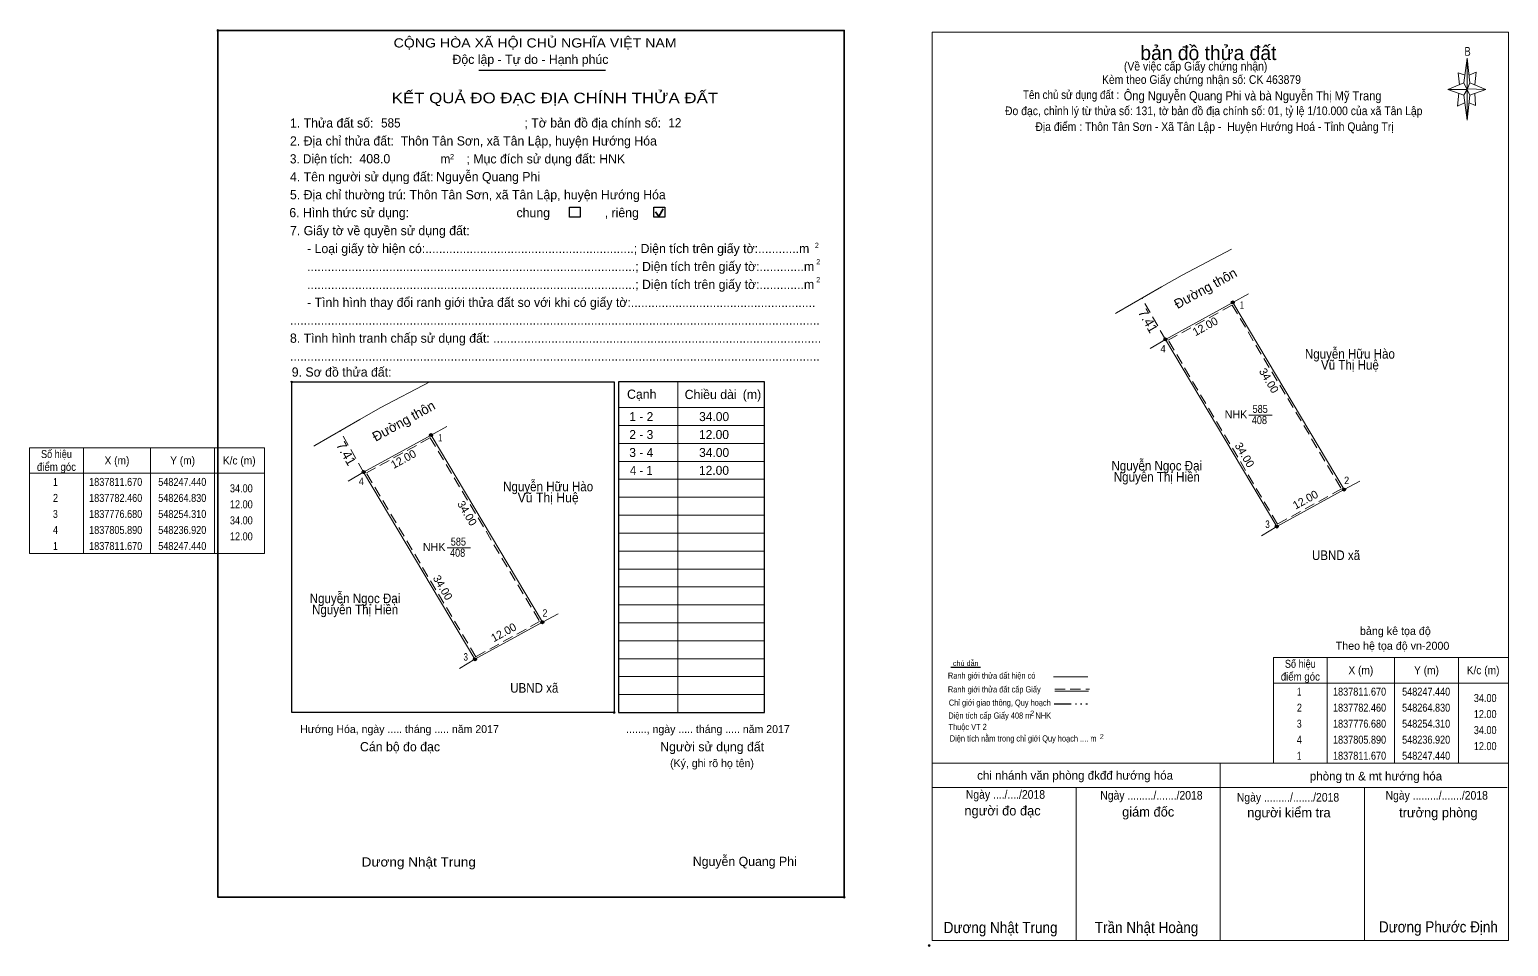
# Model space of a CAD drawing. Header units: metres. Extents: x 548185 to 548856, y 1837732 to 1837878.
# Drawn here: x 548184.7 to 548415.7, y 1837731.9 to 1837875 of the extents above; entities that cross this region are included whole.
import ezdxf
from ezdxf.enums import TextEntityAlignment as Align

# ---------------------------------------------------------------- set-up
doc = ezdxf.new("R2010")
doc.units = ezdxf.units.M
doc.header["$LTSCALE"] = 0.54
doc.header["$PDMODE"] = 32
doc.header["$PDSIZE"] = 0.27
doc.linetypes.add('DASH_DOUBLE_DOT', pattern=[9.2, 5, -1.2, 0.3, -1.2, 0.3, -1.2])
doc.linetypes.add('MEDIUM_DASHED', pattern=[4.5, 3, -1.5])
for name, color, linetype, lineweight in [('1', 7, 'Continuous', 13), ('10', 7, 'Continuous', 13), ('11', 7, 'Continuous', 25), ('2', 7, 'Continuous', 35), ('27', 7, 'Continuous', 13), ('4', 7, 'Continuous', 13), ('50', 7, 'Continuous', 25), ('63', 7, 'Continuous', 13), ('8', 7, 'Continuous', 13)]:
    doc.layers.add(name, color=color, linetype=linetype, lineweight=lineweight)
for name, color, linetype in [('36', 7, 'Continuous'), ('48', 7, 'Continuous'), ('52', 7, 'Continuous'), ('6', 7, 'Continuous'), ('9', 7, 'Continuous')]:
    doc.layers.add(name, color=color, linetype=linetype)

msp = doc.modelspace()

# ---------------------------------------------------------------- hatches: boundary and pattern name
at = {"layer": '11'}
for points in [[(548247.6733, 1837811.67, 1), (548247.2067, 1837811.67, 1)], [(548237.1533, 1837805.89, 1), (548236.6867, 1837805.89, 1)], [(548265.0633, 1837782.46, 1), (548264.5967, 1837782.46, 1)], [(548254.5433, 1837776.68, 1), (548254.0767, 1837776.68, 1)], [(548254.5433, 1837776.68, 1), (548254.0767, 1837776.68, 1)]]:
    msp.add_hatch(color=256, dxfattribs=at).paths.add_polyline_path(points)
at = {"layer": '8'}
for points in [[(548372.9033, 1837832.38, 1), (548372.4367, 1837832.38, 1)], [(548362.3833, 1837826.6, 1), (548361.9167, 1837826.6, 1)], [(548390.2933, 1837803.17, 1), (548389.8267, 1837803.17, 1)], [(548379.7733, 1837797.39, 1), (548379.3067, 1837797.39, 1)], [(548379.7733, 1837797.39, 1), (548379.3067, 1837797.39, 1)]]:
    msp.add_hatch(color=256, dxfattribs=at).paths.add_polyline_path(points)

# ---------------------------------------------------------------- linework, layer by layer
at = {"layer": '1', "lineweight": 25}
for p, q in [((548254.89, 1837868.63), (548274.67, 1837868.63)), ((548299.51, 1837819.99), (548276.72, 1837819.99)), ((548276.72, 1837819.99), (548276.72, 1837814.11)), ((548299.51, 1837768.38), (548299.51, 1837819.99)), ((548276.72, 1837814.11), (548276.72, 1837770.49)), ((548276.72, 1837770.49), (548276.72, 1837768.38))]:
    msp.add_line(p, q, dxfattribs=at)
at = {"layer": '1', "lineweight": 35}
for p, q in [((548282.48, 1837846.52), (548283.04, 1837845.8)), ((548283.04, 1837845.8), (548283.72, 1837847.01))]:
    msp.add_line(p, q, dxfattribs=at)
at = {"layer": '1'}
for p, q in [((548285.98, 1837819.99), (548285.98, 1837768.38)), ((548276.72, 1837815.96), (548292.38, 1837815.96)), ((548292.38, 1837815.96), (548299.51, 1837815.96)), ((548276.72, 1837813.16), (548279.88, 1837813.16)), ((548279.88, 1837813.16), (548292.38, 1837813.16)), ((548292.38, 1837813.16), (548299.51, 1837813.16)), ((548276.72, 1837810.36), (548279.88, 1837810.36)), ((548279.88, 1837810.36), (548292.38, 1837810.36)), ((548292.38, 1837810.36), (548299.51, 1837810.36)), ((548276.72, 1837807.56), (548279.88, 1837807.56)), ((548279.88, 1837807.56), (548292.38, 1837807.56)), ((548292.38, 1837807.56), (548299.51, 1837807.56)), ((548276.72, 1837804.77), (548279.88, 1837804.77)), ((548279.88, 1837804.77), (548292.38, 1837804.77)), ((548292.38, 1837804.77), (548299.51, 1837804.77)), ((548276.72, 1837801.97), (548279.88, 1837801.97)), ((548279.88, 1837801.97), (548292.38, 1837801.97)), ((548292.38, 1837801.97), (548299.51, 1837801.97)), ((548276.72, 1837799.17), (548279.88, 1837799.17)), ((548279.88, 1837799.17), (548292.38, 1837799.17)), ((548292.38, 1837799.17), (548299.51, 1837799.17)), ((548276.72, 1837796.37), (548279.88, 1837796.37)), ((548279.88, 1837796.37), (548292.38, 1837796.37)), ((548292.38, 1837796.37), (548299.51, 1837796.37)), ((548276.72, 1837793.57), (548279.88, 1837793.57)), ((548279.88, 1837793.57), (548292.38, 1837793.57)), ((548292.38, 1837793.57), (548299.51, 1837793.57)), ((548276.72, 1837790.77), (548279.88, 1837790.77)), ((548279.88, 1837790.77), (548292.38, 1837790.77)), ((548292.38, 1837790.77), (548299.51, 1837790.77)), ((548276.72, 1837787.97), (548279.88, 1837787.97)), ((548279.88, 1837787.97), (548292.38, 1837787.97)), ((548292.38, 1837787.97), (548299.51, 1837787.97)), ((548276.72, 1837785.17), (548279.88, 1837785.17)), ((548279.88, 1837785.17), (548292.38, 1837785.17)), ((548292.38, 1837785.17), (548299.51, 1837785.17)), ((548276.72, 1837782.37), (548279.88, 1837782.37)), ((548279.88, 1837782.37), (548292.38, 1837782.37)), ((548292.38, 1837782.37), (548299.51, 1837782.37)), ((548276.72, 1837779.57), (548279.88, 1837779.57)), ((548279.88, 1837779.57), (548292.38, 1837779.57)), ((548292.38, 1837779.57), (548299.51, 1837779.57)), ((548276.72, 1837776.77), (548279.88, 1837776.77)), ((548279.88, 1837776.77), (548292.38, 1837776.77)), ((548292.38, 1837776.77), (548299.51, 1837776.77)), ((548276.72, 1837773.97), (548279.88, 1837773.97)), ((548279.88, 1837773.97), (548292.38, 1837773.97)), ((548292.38, 1837773.97), (548299.51, 1837773.97)), ((548276.72, 1837771.17), (548279.88, 1837771.17)), ((548279.88, 1837771.17), (548292.38, 1837771.17)), ((548292.38, 1837771.17), (548299.51, 1837771.17))]:
    msp.add_line(p, q, dxfattribs=at)
at = {"layer": '1', "lineweight": 25}
msp.add_lwpolyline([(548276.06, 1837770.49), (548276.06, 1837768.38), (548225.69, 1837768.38), (548225.69, 1837819.97), (548276.06, 1837819.97), (548276.06, 1837814.11)], close=True, dxfattribs=at)
at = {"layer": '1'}
msp.add_lwpolyline([(548247.44, 1837811.67), (548264.83, 1837782.46), (548254.31, 1837776.68), (548236.92, 1837805.89)], close=True, dxfattribs=at)
at = {"layer": '1', "lineweight": 25}
msp.add_lwpolyline([(548276.72, 1837768.38), (548299.51, 1837768.38), (548299.51, 1837768.88)], dxfattribs=at)
at = {"layer": '1'}
for p in [(548214.16, 1837874.84), (548225.69, 1837819.97), (548276.06, 1837768.38), (548311.98, 1837739.54)]:
    msp.add_point(p, dxfattribs=at)
at = {"layer": '10'}
for p, q in [((548247.26, 1837819.97), (548239.51, 1837815.95)), ((548239.51, 1837815.95), (548236.33, 1837814.11)), ((548236.33, 1837814.11), (548229.27, 1837810.03)), ((548229.27, 1837810.03), (548229.12, 1837809.94))]:
    msp.add_line(p, q, dxfattribs=at)
at = {"layer": '10', "linetype": 'MEDIUM_DASHED'}
msp.add_line((548236.92, 1837805.89), (548233.26, 1837812.33), dxfattribs=at)
at = {"layer": '10'}
msp.add_lwpolyline([(548254.31, 1837776.68), (548236.92, 1837805.89), (548247.44, 1837811.67), (548264.83, 1837782.46)], close=True, dxfattribs=at)
at = {"layer": '10', "linetype": 'MEDIUM_DASHED'}
msp.add_lwpolyline([(548254.42, 1837777.08), (548237.34, 1837805.78), (548247.33, 1837811.27), (548264.41, 1837782.57)], close=True, dxfattribs=at)
at = {"layer": '11'}
for centre in [(548247.44, 1837811.67), (548236.92, 1837805.89), (548264.83, 1837782.46), (548254.31, 1837776.68), (548254.31, 1837776.68)]:
    msp.add_circle(centre, 0.2333, dxfattribs=at)
at = {"layer": '2'}
msp.add_lwpolyline([(548214.16, 1837874.84), (548311.98, 1837874.84), (548311.98, 1837739.54), (548214.16, 1837739.54)], close=True, dxfattribs=at)
at = {"layer": '27'}
for p, q in [((548247.44, 1837811.67), (548249.91, 1837812.99)), ((548236.92, 1837805.89), (548234.51, 1837804.47)), ((548264.83, 1837782.46), (548267.3, 1837783.78)), ((548254.31, 1837776.68), (548251.9, 1837775.26))]:
    msp.add_line(p, q, dxfattribs=at)
at = {"layer": '4'}
for p, q in [((548408.77, 1837866.64), (548409.27, 1837870.54)), ((548409.67, 1837866.64), (548412.17, 1837865.64)), ((548408.77, 1837864.74), (548406.27, 1837865.64)), ((548409.67, 1837864.74), (548409.27, 1837860.84)), ((548410.47, 1837865.04), (548410.57, 1837863.14)), ((548410.57, 1837863.14), (548409.57, 1837863.54)), ((548344.65, 1837773.93), (548350.03, 1837773.93)), ((548344.85, 1837771.69), (548350.12, 1837771.69)), ((548325.72, 1837760.47), (548415.72, 1837760.47)), ((548325.72, 1837760.47), (548415.72, 1837760.47)), ((548325.72, 1837760.47), (548415.72, 1837760.47)), ((548370.72, 1837732.77), (548370.72, 1837760.47)), ((548325.72, 1837756.67), (548415.52, 1837756.67)), ((548348.22, 1837732.77), (548348.22, 1837756.67)), ((548393.22, 1837732.77), (548393.22, 1837756.67)), ((548415.72, 1837732.77), (548325.72, 1837732.77))]:
    msp.add_line(p, q, dxfattribs=at)
at = {"layer": '4', "lineweight": 25}
msp.add_line((548333.27, 1837775.42), (548328.65, 1837775.42), dxfattribs=at)
at = {"layer": '4', "linetype": 'MEDIUM_DASHED'}
msp.add_line((548344.85, 1837772.01), (548350.29, 1837772.01), dxfattribs=at)
at = {"layer": '4', "linetype": 'DASH_DOUBLE_DOT', "lineweight": 25}
msp.add_line((548344.75, 1837769.72), (548349.99, 1837769.72), dxfattribs=at)
at = {"layer": '4'}
for points in [[(548325.72, 1837874.57), (548415.72, 1837874.57), (548415.72, 1837732.77), (548325.72, 1837732.77)], [(548409.27, 1837870.54), (548409.67, 1837866.64), (548409.27, 1837865.64)], [(548409.27, 1837865.64), (548406.27, 1837865.64), (548408.77, 1837866.64), (548409.67, 1837864.74), (548412.17, 1837865.64), (548409.27, 1837865.74)], [(548409.27, 1837865.64), (548409.27, 1837860.84), (548408.77, 1837864.74)]]:
    msp.add_lwpolyline(points, close=True, dxfattribs=at)
for points in [[(548409.27, 1837865.64), (548408.77, 1837866.64), (548406.27, 1837865.64)], [(548408.97, 1837867.84), (548407.87, 1837868.24), (548408.07, 1837866.34)], [(548409.57, 1837867.84), (548410.67, 1837868.34), (548410.47, 1837866.34)], [(548407.97, 1837865.04), (548407.77, 1837863.04), (548408.87, 1837863.54)], [(548409.27, 1837865.64), (548409.67, 1837864.74), (548412.17, 1837865.64)]]:
    msp.add_lwpolyline(points, dxfattribs=at)
msp.add_point((548325.25, 1837731.99), dxfattribs=at)
at = {"layer": '50'}
for points in [[(548269.05, 1837847.24), (548270.73, 1837847.24), (548270.73, 1837845.68), (548269.05, 1837845.68)], [(548282.26, 1837847.24), (548283.94, 1837847.24), (548283.94, 1837845.68), (548282.26, 1837845.68)]]:
    msp.add_lwpolyline(points, close=True, dxfattribs=at)
at = {"layer": '63'}
for p, q in [((548193.14, 1837809.71), (548193.14, 1837793.21)), ((548203.64, 1837809.71), (548203.64, 1837793.21)), ((548213.64, 1837809.71), (548213.64, 1837793.21)), ((548184.74, 1837805.71), (548221.44, 1837805.71)), ((548249.95, 1837794.08), (548253.61, 1837794.08)), ((548387.42, 1837776.97), (548387.42, 1837760.47)), ((548397.92, 1837776.97), (548397.92, 1837760.47)), ((548407.92, 1837776.97), (548407.92, 1837760.47)), ((548379.02, 1837772.97), (548415.72, 1837772.97))]:
    msp.add_line(p, q, dxfattribs=at)
for points in [[(548184.74, 1837809.71), (548221.44, 1837809.71), (548221.44, 1837793.21), (548184.74, 1837793.21)], [(548379.02, 1837776.97), (548415.72, 1837776.97), (548415.72, 1837760.47), (548379.02, 1837760.47)]]:
    msp.add_lwpolyline(points, close=True, dxfattribs=at)
at = {"layer": '8'}
for p, q in [((548372.49, 1837840.68), (548364.74, 1837836.66)), ((548364.74, 1837836.66), (548361.56, 1837834.82)), ((548361.56, 1837834.82), (548354.5, 1837830.74)), ((548372.67, 1837832.38), (548375.14, 1837833.7)), ((548354.5, 1837830.74), (548354.35, 1837830.65)), ((548362.15, 1837826.6), (548359.74, 1837825.18)), ((548375.18, 1837814.79), (548378.84, 1837814.79)), ((548390.06, 1837803.17), (548392.53, 1837804.49)), ((548379.54, 1837797.39), (548377.13, 1837795.97))]:
    msp.add_line(p, q, dxfattribs=at)
at = {"layer": '8', "linetype": 'MEDIUM_DASHED'}
msp.add_line((548362.15, 1837826.6), (548358.49, 1837833.04), dxfattribs=at)
at = {"layer": '8'}
for points in [[(548379.54, 1837797.39), (548362.15, 1837826.6), (548372.67, 1837832.38), (548390.06, 1837803.17)], [(548372.67, 1837832.38), (548390.06, 1837803.17), (548379.54, 1837797.39), (548362.15, 1837826.6)]]:
    msp.add_lwpolyline(points, close=True, dxfattribs=at)
at = {"layer": '8', "linetype": 'MEDIUM_DASHED'}
msp.add_lwpolyline([(548379.65, 1837797.79), (548362.57, 1837826.49), (548372.56, 1837831.98), (548389.64, 1837803.28)], close=True, dxfattribs=at)
at = {"layer": '8', "lineweight": 25}
for centre in [(548372.67, 1837832.38), (548362.15, 1837826.6), (548390.06, 1837803.17), (548379.54, 1837797.39), (548379.54, 1837797.39)]:
    msp.add_circle(centre, 0.2333, dxfattribs=at)

# ---------------------------------------------------------------- texts
at = {"layer": '1'}
for s, height, width, p in [('CỘNG HÒA XÃ HỘI CHỦ NGHĨA VIỆT NAM', 1.437, 1.15, (548241.6, 1837872.18)), ('3. Diện tích:', 1.437, 0.95, (548225.41, 1837854.08)), ('m', 1.437, 0.95, (548248.93, 1837854.08)), ('2', 0.821, 0.95, (548250.41, 1837854.73)), ('2', 0.821, 0.9, (548307.39, 1837840.88)), ('2', 0.821, 0.9, (548307.61, 1837838.32)), ('2', 0.821, 0.9, (548307.61, 1837835.52)), ('Dương Nhật Trung', 1.437, 1.1, (548236.61, 1837744.32))]:
    msp.add_text(s, height=height, dxfattribs=dict(at, width=width)).set_placement(p)
for s, height, p in [('Độc lập - Tự do - Hạnh phúc', 1.437, (548250.79, 1837869.61)), ('1. Thửa đất số:', 1.437, (548225.41, 1837859.68)), ('; Tờ bản đồ địa chính số:', 1.437, (548262.03, 1837859.69)), ('2. Địa chỉ thửa đất:', 1.437, (548225.41, 1837856.88)), ('; Mục đích sử dụng đất: HNK', 1.437, (548252.98, 1837854.08)), ('4. Tên người sử dụng đất:', 1.437, (548225.41, 1837851.28)), ('5. Địa chỉ thường trú: Thôn Tân Sơn, xã Tân Lập, huyện Hướng Hóa', 1.437, (548225.41, 1837848.48)), ('chung                , riêng', 1.437, (548260.79, 1837845.68)), ('7. Giấy tờ về quyền sử dụng đất:', 1.437, (548225.41, 1837842.88)), ('     - Loại giấy tờ hiện có:.............................................................; Diện tích trên giấy tờ:............m', 1.437, (548225.41, 1837840.08)), ('     ................................................................................................; Diện tích trên giấy tờ:.............m', 1.437, (548225.41, 1837837.28)), ('     ................................................................................................; Diện tích trên giấy tờ:.............m', 1.437, (548225.41, 1837834.48)), ('     - Tình hình thay đổi ranh giới thửa đất so với khi có giấy tờ:......................................................', 1.437, (548225.41, 1837831.68)), ('8. Tình hình tranh chấp sử dụng đất: ................................................................................................', 1.437, (548225.41, 1837826.09)), ('...........................................................................................................................................................', 1.437, (548225.41, 1837828.89)), ('...........................................................................................................................................................', 1.437, (548225.41, 1837823.29)), ('9. Sơ đồ thửa đất:', 1.437, (548225.69, 1837820.8)), ('Cạnh', 1.437, (548278.06, 1837817.34)), ('Chiều dài', 1.437, (548287.06, 1837817.3)), ('(m)', 1.437, (548296.13, 1837817.31)), ('Hướng Hóa, ngày ..... tháng ..... năm 2017', 1.232, (548227, 1837765.16)), ('......., ngày ..... tháng ..... năm 2017', 1.232, (548277.92, 1837765.16)), ('Cán bộ đo đạc', 1.437, (548236.35, 1837762.31)), ('Người sử dụng đất', 1.437, (548283.24, 1837762.31)), ('(Ký, ghi rõ họ tên)', 1.232, (548284.78, 1837759.84))]:
    msp.add_text(s, height=height, dxfattribs=at).set_placement(p)
for s, height, width, p in [('KẾT QUẢ ĐO ĐẠC ĐỊA CHÍNH THỬA ĐẤT', 1.642, 1.2, (548266.79, 1837863.48)), ('585', 1.25, 0.85, (548251.715, 1837794.42)), ('408', 1.25, 0.85, (548251.595, 1837792.68))]:
    msp.add_text(s, height=height, dxfattribs=dict(at, width=width)).set_placement(p, align=Align.CENTER)
msp.add_text('NHK', height=1.25, dxfattribs=at).set_placement((548247.935, 1837793.58), align=Align.CENTER)
at = {"layer": '10'}
for s, rotation, p in [('Đường thôn', 28.786, (548238.8, 1837810.62)), ('7.41', 299.615, (548232.58, 1837810.13))]:
    msp.add_text(s, height=1.5, rotation=rotation, dxfattribs=at).set_placement(p)
at = {"layer": '36'}
for s, width, p in [('Nguyễn Hữu Hào', 0.9, (548265.735, 1837802.9)), ('Vũ Thị Huệ', 0.95, (548265.74, 1837801.18)), ('Nguyễn Ngọc Đại', 0.9, (548235.57, 1837785.44)), ('Nguyễn Thị Hiền', 0.9, (548235.585, 1837783.7)), ('UBND xã', 0.9, (548263.57, 1837771.46))]:
    msp.add_text(s, height=1.5, dxfattribs=dict(at, width=width)).set_placement(p, align=Align.CENTER)
at = {"layer": '4'}
for s, height, p in [('bản đồ thửa đất', 2.25, (548368.855, 1837870.22)), ('bảng kê tọa độ', 1.25, (548398.065, 1837780.48)), ('Theo hệ tọa độ vn-2000', 1.25, (548397.615, 1837778.16)), ('chi nhánh văn phòng đkđđ hướng hóa', 1.35, (548348.04, 1837757.88)), ('phòng tn & mt hướng hóa', 1.35, (548395.035, 1837757.76)), ('người đo đạc', 1.5, (548336.705, 1837752.3)), ('giám đốc', 1.5, (548359.455, 1837752.12)), ('người kiểm tra', 1.5, (548381.435, 1837752)), ('trưởng phòng', 1.5, (548404.775, 1837752))]:
    msp.add_text(s, height=height, dxfattribs=at).set_placement(p, align=Align.CENTER)
for s, height, width, p in [('B', 1.378, 0.8, (548409.34, 1837870.88)), ('(Về việc cấp Giấy chứng nhận)', 1.35, 0.9, (548366.865, 1837868.58)), ('Kèm theo Giấy chứng nhận số: CK 463879', 1.35, 0.9, (548367.78, 1837866.5)), ('Tên chủ sử dụng đất :', 1.35, 0.85, (548347.405, 1837864.13)), ('Đo đạc, chỉnh lý từ thửa số: 131, tờ bản đồ địa chính số: 01, tỷ lệ 1/10.000 của xã Tân Lập', 1.35, 0.9, (548369.69, 1837861.62)), ('Địa điểm : Thôn Tân Sơn - Xã Tân Lập -  Huyện Hướng Hoá - Tỉnh Quảng Trị ', 1.35, 0.9, (548370.035, 1837859.15)), ('chú dẫn', 0.7999, 1.05, (548330.96, 1837775.65)), ('Ranh giới thửa đất hiện có ', 0.96, 0.9, (548335.165, 1837773.65)), ('Ranh giới thửa đất cấp Giấy', 0.96, 0.9, (548335.42, 1837771.5)), ('Chỉ giới giao thông, Quy hoạch', 0.96, 0.9, (548336.28, 1837769.43)), ('Diện tích cấp Giấy 408 m  NHK', 0.96, 0.9, (548336.265, 1837767.41)), ('2', 0.8, 0.8, (548341.35, 1837767.87)), ('Thuộc VT 2', 0.96, 0.9, (548331.255, 1837765.64)), ('Diện tích nằm trong chỉ giới Quy hoạch .... m', 0.96, 0.9, (548339.925, 1837763.84)), ('2', 0.8, 0.8, (548352.21, 1837764.22)), ('Ngày ..../..../2018', 1.35, 0.9, (548337.16, 1837754.9)), ('Ngày ........./......./2018', 1.35, 0.9, (548359.96, 1837754.77)), ('Ngày ........./......./2018', 1.35, 0.9, (548381.29, 1837754.46)), ('Ngày ........./......./2018', 1.35, 0.9, (548404.52, 1837754.76)), ('Dương Nhật Trung', 1.75, 0.9, (548336.405, 1837733.93)), ('Trần Nhật Hoàng', 1.75, 0.9, (548359.2, 1837733.94)), ('Dương Phước Định', 1.75, 0.9, (548404.785, 1837734.03))]:
    msp.add_text(s, height=height, dxfattribs=dict(at, width=width)).set_placement(p, align=Align.CENTER)
at = {"layer": '4', "width": 0.9}
msp.add_text('Ông Nguyễn Quang Phi và bà Nguyễn Thị Mỹ Trang', height=1.44, dxfattribs=at).set_placement((548355.63, 1837863.92))
at = {"layer": '48'}
msp.add_text('6. Hình thức sử dụng:', height=1.437, dxfattribs=at).set_placement((548225.31, 1837845.69))
at = {"layer": '52'}
for s, p in [('1 - 2', (548280.285, 1837813.86)), ('34.00', (548291.66, 1837813.86)), ('2 - 3', (548280.285, 1837811.06)), ('12.00', (548291.64, 1837811.06)), ('3 - 4', (548280.285, 1837808.26)), ('34.00', (548291.66, 1837808.26)), ('12.00', (548291.64, 1837805.47))]:
    msp.add_text(s, height=1.4, dxfattribs=at).set_placement(p, align=Align.CENTER)
at = {"layer": '52', "width": 0.95}
msp.add_text('4 - 1', height=1.4, dxfattribs=at).set_placement((548280.285, 1837805.47), align=Align.CENTER)
at = {"layer": '6', "width": 0.95}
for s, p in [('585', (548239.64, 1837859.69)), ('12', (548284.51, 1837859.71))]:
    msp.add_text(s, height=1.437, dxfattribs=at).set_placement(p)
at = {"layer": '6'}
for s, p in [('Thôn Tân Sơn, xã Tân Lập, huyện Hướng Hóa', (548242.7, 1837856.88)), ('408.0', (548236.26, 1837854.1)), ('Nguyễn Quang Phi', (548248.24, 1837851.3)), ('Nguyễn Quang Phi', (548288.33, 1837744.41))]:
    msp.add_text(s, height=1.437, dxfattribs=at).set_placement(p)
at = {"layer": '63'}
for s, width, p in [('Số hiệu', 0.85, (548188.94, 1837808.09)), ('điểm góc', 0.9, (548188.94, 1837806.09)), ('X (m)', 0.95, (548198.39, 1837807.09)), ('Y (m)', 0.95, (548208.645, 1837807.09)), ('K/c (m)', 0.95, (548217.485, 1837807.09)), (' 1', 0.75, (548188.59, 1837803.74)), ('1837811.670', 0.85, (548198.19, 1837803.74)), ('548247.440', 0.85, (548208.59, 1837803.74)), (' 2', 0.85, (548188.595, 1837801.24)), ('1837782.460', 0.85, (548198.19, 1837801.24)), ('548264.830', 0.85, (548208.59, 1837801.24)), (' 3', 0.8, (548188.585, 1837798.74)), ('1837776.680', 0.85, (548198.19, 1837798.74)), ('548254.310', 0.85, (548208.59, 1837798.74)), (' 4', 0.85, (548188.59, 1837796.24)), ('1837805.890', 0.85, (548198.19, 1837796.24)), ('548236.920', 0.85, (548208.59, 1837796.24)), (' 1', 0.75, (548188.59, 1837793.74)), ('1837811.670', 0.85, (548198.19, 1837793.74)), ('548247.440', 0.85, (548208.59, 1837793.74)), ('Số hiệu', 0.85, (548383.22, 1837775.35)), ('điểm góc', 0.9, (548383.22, 1837773.35)), ('X (m)', 0.95, (548392.67, 1837774.35)), ('Y (m)', 0.95, (548402.925, 1837774.35)), ('K/c (m)', 0.95, (548411.765, 1837774.35)), (' 1', 0.75, (548382.87, 1837771)), ('1837811.670', 0.85, (548392.47, 1837771)), ('548247.440', 0.85, (548402.87, 1837771)), (' 2', 0.85, (548382.875, 1837768.5)), ('1837782.460', 0.85, (548392.47, 1837768.5)), ('548264.830', 0.85, (548402.87, 1837768.5)), (' 3', 0.8, (548382.865, 1837766)), ('1837776.680', 0.85, (548392.47, 1837766)), ('548254.310', 0.85, (548402.87, 1837766)), (' 4', 0.85, (548382.87, 1837763.5)), ('1837805.890', 0.85, (548392.47, 1837763.5)), ('548236.920', 0.85, (548402.87, 1837763.5)), (' 1', 0.75, (548382.87, 1837761)), ('1837811.670', 0.85, (548392.47, 1837761)), ('548247.440', 0.85, (548402.87, 1837761))]:
    msp.add_text(s, height=1.25, dxfattribs=dict(at, width=width)).set_placement(p, align=Align.CENTER)
for s, rotation, p in [('12.00', 28.786, (548243.434, 1837807.3806)), ('34.00', 300.767, (548252.5464, 1837799.1547)), ('34.00', 300.767, (548248.7464, 1837787.5547)), ('12.00', 28.786, (548259.084, 1837780.3306))]:
    msp.add_text(s, height=1.25, rotation=rotation, dxfattribs=at).set_placement(p, align=Align.CENTER)
at = {"layer": '63', "width": 0.85}
for s, p in [('34.00', (548219.59, 1837802.74)), ('12.00', (548219.59, 1837800.24)), ('34.00', (548219.59, 1837797.74)), ('12.00', (548219.59, 1837795.24)), ('34.00', (548413.87, 1837770)), ('12.00', (548413.87, 1837767.5)), ('34.00', (548413.87, 1837765)), ('12.00', (548413.87, 1837762.5))]:
    msp.add_text(s, height=1.25, dxfattribs=at).set_placement(p, align=Align.RIGHT)
at = {"layer": '8'}
for s, rotation, p in [('Đường thôn', 28.786, (548364.03, 1837831.33)), ('7.41', 299.615, (548357.81, 1837830.84))]:
    msp.add_text(s, height=1.5, rotation=rotation, dxfattribs=at).set_placement(p)
for s, height, width, p in [('1', 1.166, 0.75, (548374.105, 1837831.4)), ('4', 1.166, 0.95, (548361.785, 1837824.57)), ('Nguyễn Hữu Hào', 1.5, 0.9, (548390.96, 1837823.61)), ('Vũ Thị Huệ', 1.5, 0.9, (548390.965, 1837821.89)), ('585', 1.25, 0.85, (548376.945, 1837815.13)), ('408', 1.25, 0.85, (548376.825, 1837813.39)), ('Nguyễn Ngọc Đại', 1.5, 0.9, (548360.795, 1837806.15)), ('Nguyễn Thị Hiền', 1.5, 0.9, (548360.81, 1837804.41)), ('2', 1.166, 0.9, (548390.455, 1837804.02)), ('3', 1.166, 0.8, (548378.09, 1837797.18)), ('UBND xã', 1.5, 0.9, (548388.795, 1837792.17))]:
    msp.add_text(s, height=height, dxfattribs=dict(at, width=width)).set_placement(p, align=Align.CENTER)
for s, rotation, p in [('12.00', 28.786, (548368.664, 1837828.0906)), ('34.00', 300.767, (548377.7764, 1837819.8647)), ('34.00', 300.767, (548373.9764, 1837808.2647)), ('12.00', 28.786, (548384.314, 1837801.0406))]:
    msp.add_text(s, height=1.25, rotation=rotation, dxfattribs=at).set_placement(p, align=Align.CENTER)
msp.add_text('NHK', height=1.25, dxfattribs=at).set_placement((548373.165, 1837814.29), align=Align.CENTER)
at = {"layer": '9'}
for s, width, p in [('1', 0.75, (548248.88, 1837810.69)), ('4', 0.95, (548236.555, 1837803.86)), ('2', 0.9, (548265.23, 1837783.31)), ('3', 0.8, (548252.86, 1837776.47))]:
    msp.add_text(s, height=1.166, dxfattribs=dict(at, width=width)).set_placement(p, align=Align.CENTER)

doc.saveas('drawing.dxf')
